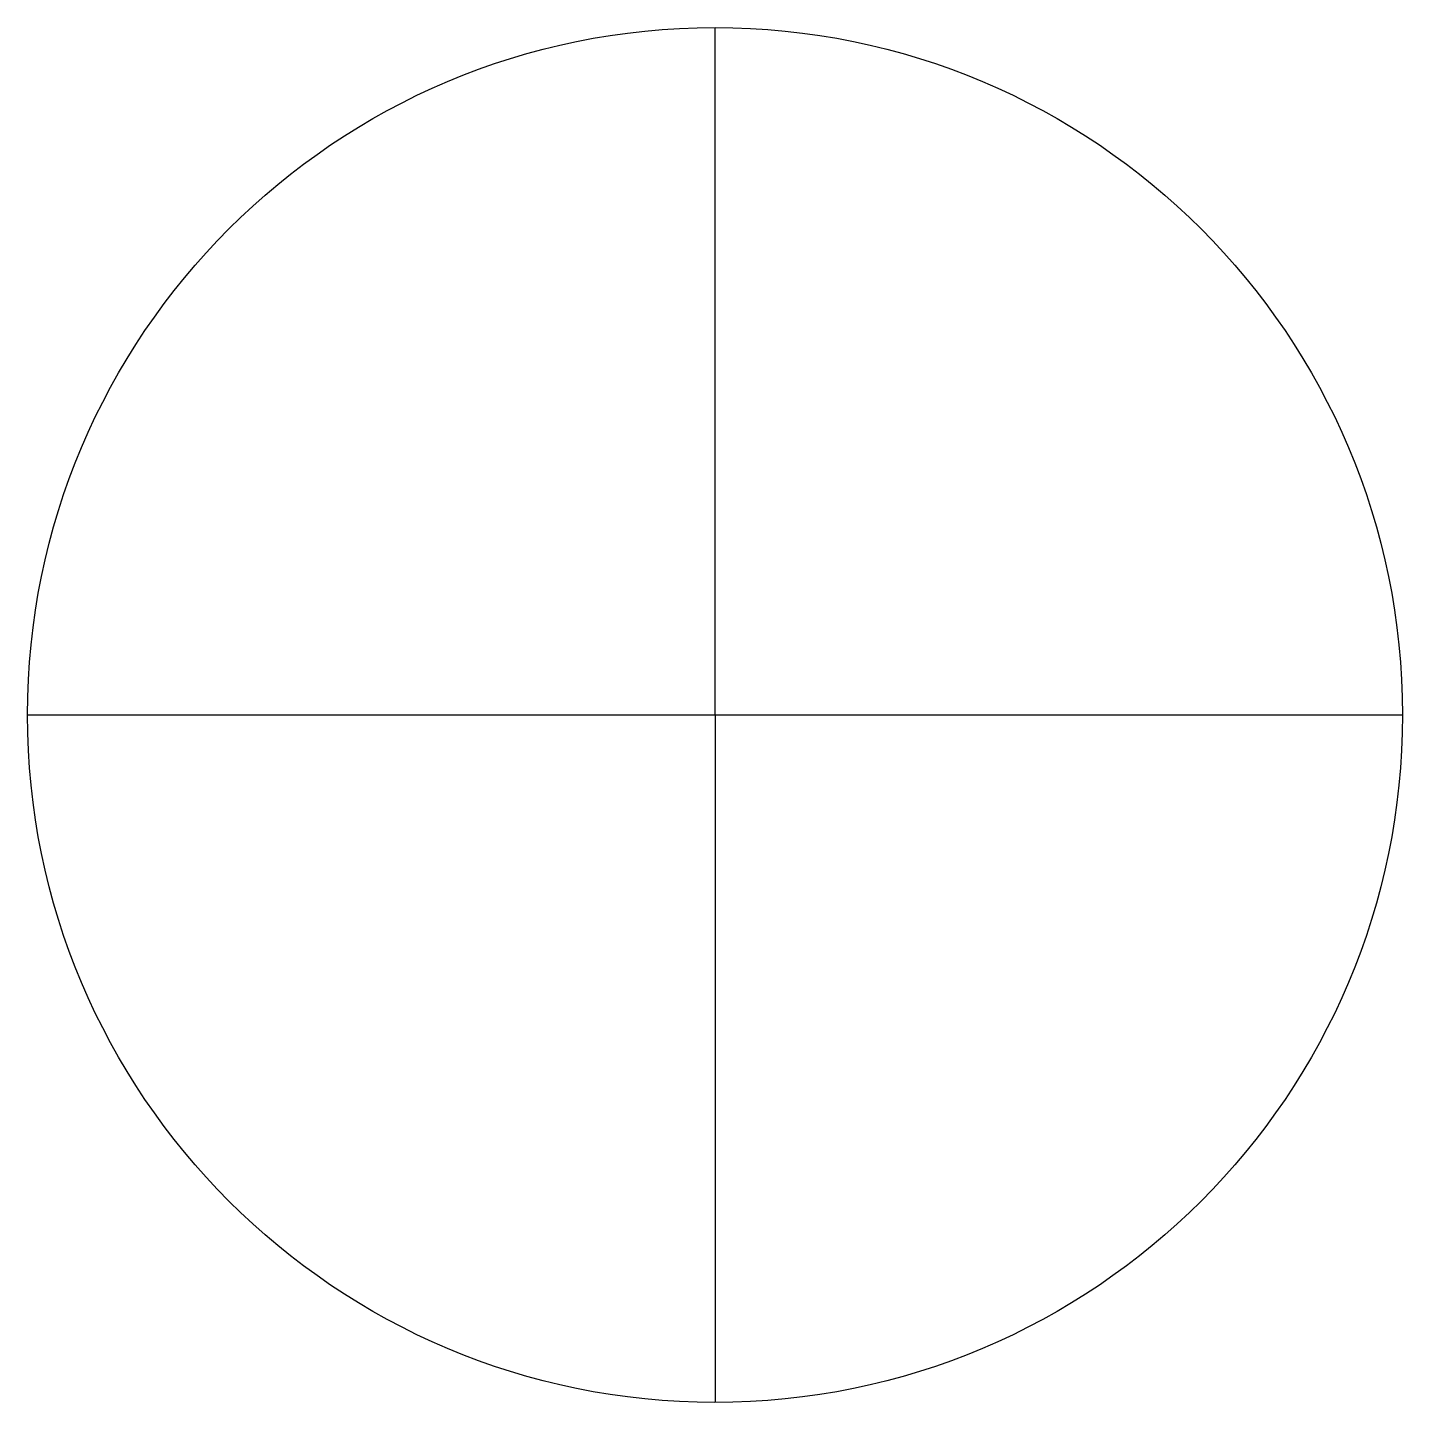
# Model space of a CAD drawing. Header units: millimetres. Extents: x -60 to 60, y -60 to 60.
import ezdxf

# ---------------------------------------------------------------- set-up
doc = ezdxf.new("R2010")
doc.units = ezdxf.units.MM
doc.layers.get('0').update_dxf_attribs({"linetype": 'CONTINUOUS'})

msp = doc.modelspace()

# ---------------------------------------------------------------- linework, layer by layer
for p, q in [((0, 0), (0, 60)), ((-60, 0), (0, 0)), ((0, 0), (60, 0)), ((0, 0), (0, -60))]:
    msp.add_line(p, q)
msp.add_circle((0, 0), 60)
msp.add_point((0, 0))

doc.saveas('drawing.dxf')
